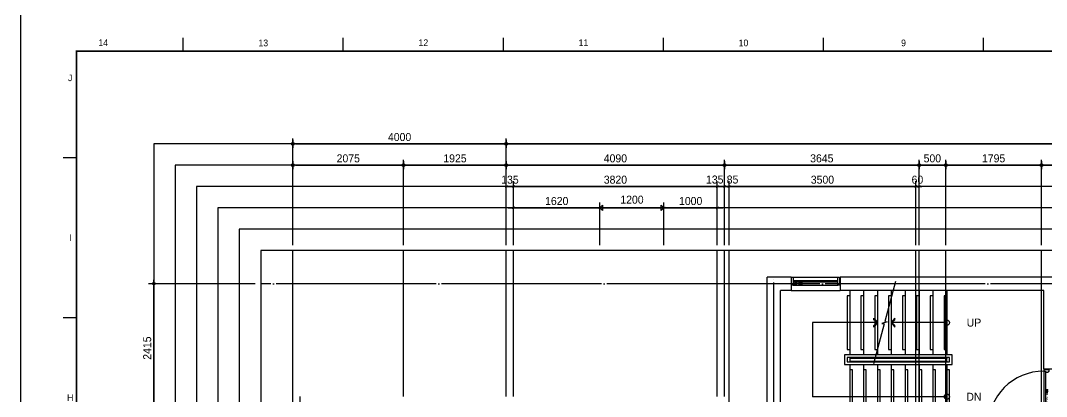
# Model space of a CAD drawing. Header units: millimetres. Extents: x -24416 to 92204, y -190080 to 23760.
# Drawn here: x 0 to 19229, y -108306 to -101255 of the extents above; entities that cross this region are included whole.
import ezdxf
from ezdxf.enums import TextEntityAlignment as Align
from ezdxf.xclip import XClip

# ---------------------------------------------------------------- set-up
doc = ezdxf.new("R2010")
doc.units = ezdxf.units.MM
doc.header["$LTSCALE"] = 50
doc.header["$XCLIPFRAME"] = 0
doc.linetypes.add('AUDIT_D_220706163347-0', pattern=[0])
doc.linetypes.add('CEN', pattern=[62, 60, -1, 0, -1])
doc.layers.get('defpoints').update_dxf_attribs({"color": 139})
for name, color, linetype in [('AA-BORD-FORM', 7, 'Continuous'), ('AA-BORD-TEXT', 3, 'Continuous'), ('AA-XXXX-DIMS', 7, 'Continuous'), ('ARDM', 7, 'Continuous'), ('CEN_CON', 1, 'CEN'), ('CONC', 2, 'Continuous'), ('DIM', 7, 'AUDIT_D_220706163347-0'), ('DOOR', 4, 'Continuous'), ('ELE3_CON', 7, 'Continuous'), ('ROM', 7, 'AUDIT_D_220706163347-0'), ('STAIR', 4, 'Continuous'), ('WIN', 4, 'Continuous'), ('논슬립', 251, 'Continuous'), ('실명박스', 7, 'AUDIT_D_220706163347-0')]:
    doc.layers.add(name, color=color, linetype=linetype)
for name, color, linetype, plot in [('AA-XXXX-MC', 153, 'AUDIT_D_220706163347-0', False), ('Def-PrintX', 147, 'Continuous', False), ('MC', 135, 'Continuous', False)]:
    doc.layers.add(name, color=color, linetype=linetype, plot=plot)
doc.styles.add('HAUD01', font='Dotum.ttf')
doc.styles.get("Standard").update_dxf_attribs({"font": 'txt', "bigfont": 'whgtxt.shx'})
doc.styles.add('맑은고딕', font='malgun.ttf', dxfattribs={"width": 0.9})
doc.dimstyles.new('DIM-50', dxfattribs={"dimscale": 50, "dimtxt": 3, "dimasz": 1, "dimexe": 2, "dimexo": 2, "dimgap": 1, "dimtad": 1, "dimdec": 0, "dimzin": 0, "dimdsep": 46, "dimtxsty": '맑은고딕', "dimblk1": 'DIMDOT', "dimblk2": 'DIMDOT', "dimsah": 1, "dimcen": 0.09, "dimdle": 2, "dimclrd": 7, "dimclre": 7, "dimclrt": 3, "dimadec": 0, "dimazin": 0, "dimtfac": 1, "dimtdec": 0, "dimtix": 1, "dimtmove": 2, "dimatfit": 3, "dimldrblk": 'DIMDOT', "dimfxl": 1, "dimtolj": 1, "dimtzin": 0, "dimarcsym": 0})
doc.dimstyles.new('MCDIM-50', dxfattribs={"dimscale": 50, "dimtxt": 3, "dimasz": 1, "dimexe": 2, "dimexo": 2, "dimgap": 1, "dimtad": 1, "dimdec": 0, "dimzin": 0, "dimdsep": 46, "dimtxsty": '맑은고딕', "dimblk1": 'ARCHTICK', "dimblk2": 'ARCHTICK', "dimsah": 1, "dimcen": 0.09, "dimdle": 2, "dimclrd": 7, "dimclre": 7, "dimclrt": 3, "dimadec": 0, "dimazin": 0, "dimtfac": 1, "dimtdec": 0, "dimtix": 1, "dimtmove": 2, "dimatfit": 3, "dimldrblk": 'ARCHTICK', "dimfxl": 1, "dimtolj": 1, "dimtzin": 0, "dimarcsym": 0})
doc.dimstyles.new('외부100-win', dxfattribs={"dimscale": 50, "dimtxt": 3, "dimasz": 1, "dimexe": 2, "dimexo": 2.5, "dimgap": 1.5, "dimtad": 1, "dimdec": 0, "dimzin": 0, "dimdsep": 46, "dimtxsty": '맑은고딕', "dimblk": 'DO2-2', "dimblk1": 'DO2-2', "dimblk2": 'DIMDOT', "dimcen": 0.09, "dimdle": 2, "dimclrd": 7, "dimclre": 7, "dimclrt": 3, "dimadec": 0, "dimazin": 0, "dimtfac": 1, "dimtdec": 0, "dimtix": 1, "dimtmove": 2, "dimatfit": 3, "dimldrblk": 'DO2-2', "dimfxl": 1, "dimtolj": 1, "dimtzin": 0, "dimarcsym": 0})

# ---------------------------------------------------------------- blocks, each defined once
blk = doc.blocks.new('XR-FORM 청주월명')
at = {"layer": 'AA-BORD-FORM', "color": 2}
for p, q in [((61, 577), (61, 582)), ((121, 577), (121, 582)), ((181, 577), (181, 582)), ((241, 577), (241, 582)), ((301, 577), (301, 582)), ((361, 577), (361, 582)), ((21, 537), (16, 537)), ((21, 477), (16, 477))]:
    blk.add_line(p, q, dxfattribs=at)
at = {"layer": 'AA-BORD-FORM', "color": 1}
blk.add_lwpolyline([(0, 0), (841, 0), (841, 594), (0, 594)], close=True, dxfattribs=at)
at = {"layer": 'AA-BORD-FORM', "color": 2, "const_width": 0.682}
blk.add_lwpolyline([(21, 17), (21, 577), (821, 577), (821, 17)], close=True, dxfattribs=at)
at = {"layer": 'AA-BORD-TEXT', "color": 7, "style": 'HAUD01'}
for s, p in [('14', (31, 580.17)), ('13', (91, 580.1)), ('12', (151, 580.17)), ('11', (211, 580.17)), ('10', (271, 580.1)), ('9', (331, 580.1)), ('J', (18.63, 567)), ('I', (18.67, 507)), ('H', (18.63, 447))]:
    blk.add_text(s, height=2.5, dxfattribs=at).set_placement(p, align=Align.MIDDLE_CENTER)
blk = doc.blocks.new('FSD 계단문 1100')
at = {"layer": 'DOOR'}
for p, q in [((25, 100), (25, 1150)), ((0, 100), (0, 0)), ((25, 100), (0, 100)), ((0, 0), (0, 100)), ((0, 0), (25, 0)), ((55, 100), (25, 100)), ((25, 70), (25, 100)), ((45, 70), (25, 70)), ((45, 30), (25, 0)), ((45, 30), (45, 70)), ((1075, 70), (1055, 70)), ((1055, 70), (1055, 30)), ((1055, 30), (1075, 0)), ((1100, 100), (1075, 100)), ((1075, 100), (1075, 70)), ((1075, 0), (1100, 0)), ((1100, 0), (1100, 100))]:
    blk.add_line(p, q, dxfattribs=at)
at = {"layer": 'DOOR', "color": 8}
for p, q in [((1055, 70), (45, 70)), ((1075, 100), (55, 100))]:
    blk.add_line(p, q, dxfattribs=at)
at = {"layer": 'DOOR'}
blk.add_lwpolyline([(55, 100), (55, 1150), (25, 1150)], dxfattribs=at)
at = {"layer": 'DOOR', "color": 8}
blk.add_arc((23, 98), 1052, 0.0932, 89.9068, dxfattribs=at)
at = {"layer": 'Def-PrintX'}
blk.add_text('FSD 계단문 1100', height=30, dxfattribs=at).set_placement((560, 44), align=Align.MIDDLE)
blk = doc.blocks.new('STA-1')
at = {"layer": 'STAIR'}
for p, q in [((-3120, -1210), (-3120, 0)), ((-2860, -1210), (-2860, 0)), ((-2600, -1210), (-2600, 0)), ((-2340, -1210), (-2340, 0)), ((-2080, -1210), (-2080, 0)), ((-1820, -1210), (-1820, 0)), ((-1560, -1210), (-1560, 0)), ((-1300, -1210), (-1300, 0)), ((-3120, -605), (-600, -605)), ((-600, -1995), (-600, -605)), ((-3120, -1275), (-3120, -1260)), ((-3120, -1275), (-3120, -1260)), ((-3120, -1340), (-3120, -1325)), ((-3120, -1340), (-3120, -1325)), ((-2860, -1275), (-2860, -1260)), ((-2860, -1340), (-2860, -1325)), ((-2600, -1275), (-2600, -1260)), ((-2600, -1340), (-2600, -1325)), ((-2340, -1275), (-2340, -1260)), ((-2340, -1340), (-2340, -1325)), ((-2080, -1275), (-2080, -1260)), ((-2080, -1340), (-2080, -1325)), ((-1820, -1275), (-1820, -1260)), ((-1820, -1340), (-1820, -1325)), ((-1560, -1275), (-1560, -1260)), ((-1560, -1340), (-1560, -1325)), ((-1300, -1275), (-1300, -1260)), ((-1300, -1340), (-1300, -1325)), ((-3120, -2600), (-3120, -1390)), ((-2860, -2600), (-2860, -1390)), ((-2600, -2600), (-2600, -1390)), ((-2340, -2600), (-2340, -1390)), ((-2080, -2600), (-2080, -1390)), ((-1820, -2600), (-1820, -1390)), ((-1560, -2600), (-1560, -1390)), ((-1300, -2600), (-1300, -1390)), ((-3120, -1995), (-2080, -1995)), ((-1820, -1995), (-600, -1995))]:
    blk.add_line(p, q, dxfattribs=at)
for points in [[(-1200, -1390), (-1200, -1210), (-3220, -1210), (-3220, -1390)], [(-1250, -1340), (-1250, -1260), (-3170, -1260), (-3170, -1340)], [(-1300, -1325), (-1300, -1275), (-3120, -1275), (-3120, -1325)], [(-2080, -1995), (-2148, -1910), (-2148, -1942), (-2087, -1995), (-2148, -2048), (-2148, -2080)], [(-1820, -1995), (-1752, -1910), (-1752, -1942), (-1813, -1995), (-1752, -2048), (-1752, -2080)]]:
    blk.add_lwpolyline(points, close=True, dxfattribs=at)
blk.add_lwpolyline([(-2157, -2768), (-1956, -2019), (-2000, -2008), (-1900, -1982), (-1944, -1971), (-1743, -1222)], dxfattribs=at)
for centre in [(-3120, -605), (-3120, -1995)]:
    blk.add_circle(centre, 50, dxfattribs=at)
at = {"layer": '논슬립'}
for points in [[(-3120, -100), (-3170, -100), (-3170, -1110), (-3120, -1110)], [(-2860, -100), (-2910, -100), (-2910, -1110), (-2860, -1110)], [(-2600, -100), (-2650, -100), (-2650, -1110), (-2600, -1110)], [(-2340, -100), (-2390, -100), (-2390, -1110), (-2340, -1110)], [(-2080, -100), (-2130, -100), (-2130, -1110), (-2080, -1110)], [(-1820, -100), (-1870, -100), (-1870, -1110), (-1820, -1110)], [(-1560, -100), (-1610, -100), (-1610, -1110), (-1560, -1110)], [(-1300, -100), (-1350, -100), (-1350, -1110), (-1300, -1110)], [(-3120, -2500), (-3070, -2500), (-3070, -1490), (-3120, -1490)], [(-2860, -2500), (-2810, -2500), (-2810, -1490), (-2860, -1490)], [(-2600, -2500), (-2550, -2500), (-2550, -1490), (-2600, -1490)], [(-2340, -2500), (-2290, -2500), (-2290, -1490), (-2340, -1490)], [(-2080, -2500), (-2030, -2500), (-2030, -1490), (-2080, -1490)], [(-1820, -2500), (-1770, -2500), (-1770, -1490), (-1820, -1490)], [(-1560, -2500), (-1510, -2500), (-1510, -1490), (-1560, -1490)], [(-1300, -2500), (-1250, -2500), (-1250, -1490), (-1300, -1490)]]:
    blk.add_lwpolyline(points, dxfattribs=at)
blk = doc.blocks.new('AW 900')
at = {"layer": 'defpoints'}
for p, q in [((-150, 920), (0, 920)), ((-150, 0), (0, 0))]:
    blk.add_line(p, q, dxfattribs=at)
at = {"layer": 'WIN', "color": 8}
for p, q in [((-150, 40), (-150, 880)), ((0, 40), (0, 880))]:
    blk.add_line(p, q, dxfattribs=at)
at = {"layer": 'WIN'}
for p, q in [((-87, 40), (-87, 880)), ((-63, 40), (-63, 880))]:
    blk.add_line(p, q, dxfattribs=at)
for points in [[(0, 910), (0, 880), (-150, 880), (-150, 910)], [(0, 40), (0, 10), (-150, 10), (-150, 40)]]:
    blk.add_lwpolyline(points, close=True, dxfattribs=at)
at = {"layer": 'Def-PrintX'}
blk.add_text('AW 900', height=30, rotation=90, dxfattribs=at).set_placement((-28, 138), align=Align.MIDDLE)
blk = doc.blocks.new('CO-102-28F', base_point=(243441, -43595))
at = {"layer": 'CEN_CON'}
for p, q in [((254261, -38070), (243971, -38070)), ((244096, -41045), (244096, -37945))]:
    blk.add_line(p, q, dxfattribs=at)
at = {"layer": 'CONC', "color": 2}
for p, q in [((243971, -40485), (243971, -37945)), ((244421, -37945), (243971, -37945)), ((244421, -37945), (244421, -38195)), ((245341, -37945), (245341, -38195)), ((249801, -37945), (245341, -37945)), ((244221, -40795), (244221, -38195)), ((244421, -38195), (244221, -38195)), ((249161, -38195), (245341, -38195)), ((249161, -39675), (249161, -38195)), ((249411, -39675), (249161, -39675))]:
    blk.add_line(p, q, dxfattribs=at)
at = {"layer": 'ELE3_CON'}
blk.add_line((244421, -38195), (245341, -38195), dxfattribs=at)
at = {"rotation": 180}
blk.add_blockref('STA-1', (244221, -40795), dxfattribs=at)
at = {"layer": 'DOOR', "rotation": 90}
blk.add_blockref('FSD 계단문 1100', (249261, -40785), dxfattribs=at)
at = {"layer": 'WIN', "rotation": 270}
blk.add_blockref('AW 900', (244421, -38095), dxfattribs=at)
blk = doc.blocks.new('U-121A(기본)', base_point=(-97043, -98978))
at = {"layer": 'CEN_CON'}
blk.add_line((-125103, -99278), (-125103, -88643), dxfattribs=at)
at = {"layer": 'MC'}
blk.add_line((-124968, -99278), (-124968, -88643), dxfattribs=at)
blk = doc.blocks.new('A$C415C5DAF')
at = {"layer": 'AA-XXXX-MC'}
for p, q in [((-3245, -126683), (-3245, -123943)), ((575, -126683), (575, -123943)), ((795, -129993), (795, -123943)), ((4295, -129993), (4295, -123943))]:
    blk.add_line(p, q, dxfattribs=at)
at = {"layer": 'CEN_CON'}
for p, q in [((-7380, -126683), (-7380, -123943)), ((-5305, -126683), (-5305, -123943)), ((-3380, -126683), (-3380, -123943)), ((710, -126683), (710, -123943)), ((4355, -129993), (4355, -123943)), ((4855, -129993), (4855, -123943)), ((6650, -129993), (6650, -123943)), ((1505, -124568), (-7985, -124568))]:
    blk.add_line(p, q, dxfattribs=at)
at = {"layer": 'ROM', "color": 3, "style": 'HAUD01'}
for s, p in [('UP', (5385, -125298)), ('DN', (5385, -126688))]:
    blk.add_text(s, height=150, dxfattribs=at).set_placement(p, align=Align.MIDDLE)
blk = doc.blocks.new('DIMDOT')
at = {"layer": 'AA-XXXX-DIMS'}
for p, q in [((-1.5, 0), (1.5, 0)), ((0, -1.5), (0, 1.5))]:
    blk.add_line(p, q, dxfattribs=at)
for radius in [0.5, 0.25]:
    blk.add_circle((0, 0), radius, dxfattribs=at)
blk = doc.blocks.new('*D690')
at = {"layer": 'defpoints', "color": 0, "transparency": 16777216}
for p in [(12192, -127326), (8192, -129326), (12192, -129326)]:
    blk.add_point(p, dxfattribs=at)
at = {"layer": 'DIM', "color": 7, "lineweight": -2, "transparency": 16777216}
for p, q in [((8192, -129226), (8192, -127226)), ((12192, -129226), (12192, -127226)), ((8242, -127326), (12142, -127326))]:
    blk.add_line(p, q, dxfattribs=at)
at = {"layer": 'DIM', "color": 7, "lineweight": -2, "transparency": 16777216, "xscale": 50, "yscale": 50, "zscale": 50, "rotation": 180}
blk.add_blockref('DIMDOT', (8192, -127326), dxfattribs=at)
at = {"layer": 'DIM', "color": 7, "lineweight": -2, "transparency": 16777216, "xscale": 50, "yscale": 50, "zscale": 50}
blk.add_blockref('DIMDOT', (12192, -127326), dxfattribs=at)
at = {"layer": 'DIM', "color": 3, "transparency": 16777216, "insert": (10192, -127201), "char_height": 150, "attachment_point": 5, "style": 'HAUD01'}
blk.add_mtext('\\A1;4000', dxfattribs=at)
blk = doc.blocks.new('*D691')
at = {"layer": 'defpoints', "color": 0, "transparency": 16777216}
for p in [(16282, -127726), (12192, -129326), (16282, -129326)]:
    blk.add_point(p, dxfattribs=at)
at = {"layer": 'DIM', "color": 7, "lineweight": -2, "transparency": 16777216}
for p, q in [((12192, -129226), (12192, -127626)), ((16282, -129226), (16282, -127626)), ((12242, -127726), (16232, -127726))]:
    blk.add_line(p, q, dxfattribs=at)
at = {"layer": 'DIM', "color": 7, "lineweight": -2, "transparency": 16777216, "xscale": 50, "yscale": 50, "zscale": 50, "rotation": 180}
blk.add_blockref('DIMDOT', (12192, -127726), dxfattribs=at)
at = {"layer": 'DIM', "color": 7, "lineweight": -2, "transparency": 16777216, "xscale": 50, "yscale": 50, "zscale": 50}
blk.add_blockref('DIMDOT', (16282, -127726), dxfattribs=at)
at = {"layer": 'DIM', "color": 3, "transparency": 16777216, "insert": (14237, -127601), "char_height": 150, "attachment_point": 5, "style": 'HAUD01'}
blk.add_mtext('\\A1;4090', dxfattribs=at)
blk = doc.blocks.new('*D692')
at = {"layer": 'defpoints', "color": 0, "transparency": 16777216}
for p in [(19927, -127726), (16282, -129326), (19927, -129326)]:
    blk.add_point(p, dxfattribs=at)
at = {"layer": 'DIM', "color": 7, "lineweight": -2, "transparency": 16777216}
for p, q in [((16282, -129226), (16282, -127626)), ((19927, -129226), (19927, -127626)), ((16332, -127726), (19877, -127726))]:
    blk.add_line(p, q, dxfattribs=at)
at = {"layer": 'DIM', "color": 7, "lineweight": -2, "transparency": 16777216, "xscale": 50, "yscale": 50, "zscale": 50, "rotation": 180}
blk.add_blockref('DIMDOT', (16282, -127726), dxfattribs=at)
at = {"layer": 'DIM', "color": 7, "lineweight": -2, "transparency": 16777216, "xscale": 50, "yscale": 50, "zscale": 50}
blk.add_blockref('DIMDOT', (19927, -127726), dxfattribs=at)
at = {"layer": 'DIM', "color": 3, "transparency": 16777216, "insert": (18105, -127601), "char_height": 150, "attachment_point": 5, "style": 'HAUD01'}
blk.add_mtext('\\A1;3645', dxfattribs=at)
blk = doc.blocks.new('*D693')
at = {"layer": 'defpoints', "color": 0, "transparency": 16777216}
for p in [(20427, -127726), (19927, -129326), (20427, -129326)]:
    blk.add_point(p, dxfattribs=at)
at = {"layer": 'DIM', "color": 7, "lineweight": -2, "transparency": 16777216}
for p, q in [((19927, -129226), (19927, -127626)), ((20427, -129226), (20427, -127626)), ((19977, -127726), (20377, -127726))]:
    blk.add_line(p, q, dxfattribs=at)
at = {"layer": 'DIM', "color": 7, "lineweight": -2, "transparency": 16777216, "xscale": 50, "yscale": 50, "zscale": 50, "rotation": 180}
blk.add_blockref('DIMDOT', (19927, -127726), dxfattribs=at)
at = {"layer": 'DIM', "color": 7, "lineweight": -2, "transparency": 16777216, "xscale": 50, "yscale": 50, "zscale": 50}
blk.add_blockref('DIMDOT', (20427, -127726), dxfattribs=at)
at = {"layer": 'DIM', "color": 3, "transparency": 16777216, "insert": (20177, -127601), "char_height": 150, "attachment_point": 5, "style": 'HAUD01'}
blk.add_mtext('\\A1;500', dxfattribs=at)
blk = doc.blocks.new('*D694')
at = {"layer": 'defpoints', "color": 0, "transparency": 16777216}
for p in [(22222, -127726), (20427, -129326), (22222, -129326)]:
    blk.add_point(p, dxfattribs=at)
at = {"layer": 'DIM', "color": 7, "lineweight": -2, "transparency": 16777216}
for p, q in [((20427, -129226), (20427, -127626)), ((22222, -129226), (22222, -127626)), ((20477, -127726), (22172, -127726))]:
    blk.add_line(p, q, dxfattribs=at)
at = {"layer": 'DIM', "color": 7, "lineweight": -2, "transparency": 16777216, "xscale": 50, "yscale": 50, "zscale": 50, "rotation": 180}
blk.add_blockref('DIMDOT', (20427, -127726), dxfattribs=at)
at = {"layer": 'DIM', "color": 7, "lineweight": -2, "transparency": 16777216, "xscale": 50, "yscale": 50, "zscale": 50}
blk.add_blockref('DIMDOT', (22222, -127726), dxfattribs=at)
at = {"layer": 'DIM', "color": 3, "transparency": 16777216, "insert": (21325, -127601), "char_height": 150, "attachment_point": 5, "style": 'HAUD01'}
blk.add_mtext('\\A1;1795', dxfattribs=at)
blk = doc.blocks.new('*D695')
at = {"layer": 'defpoints', "color": 0, "transparency": 16777216}
for p in [(24017, -127726), (22222, -129326), (24017, -129326)]:
    blk.add_point(p, dxfattribs=at)
at = {"layer": 'DIM', "color": 7, "lineweight": -2, "transparency": 16777216}
for p, q in [((22222, -129226), (22222, -127626)), ((24017, -129226), (24017, -127626)), ((22272, -127726), (23967, -127726))]:
    blk.add_line(p, q, dxfattribs=at)
at = {"layer": 'DIM', "color": 7, "lineweight": -2, "transparency": 16777216, "xscale": 50, "yscale": 50, "zscale": 50, "rotation": 180}
blk.add_blockref('DIMDOT', (22222, -127726), dxfattribs=at)
at = {"layer": 'DIM', "color": 7, "lineweight": -2, "transparency": 16777216, "xscale": 50, "yscale": 50, "zscale": 50}
blk.add_blockref('DIMDOT', (24017, -127726), dxfattribs=at)
at = {"layer": 'DIM', "color": 3, "transparency": 16777216, "insert": (23120, -127601), "char_height": 150, "attachment_point": 5, "style": 'HAUD01'}
blk.add_mtext('\\A1;1795', dxfattribs=at)
blk = doc.blocks.new('*D702')
at = {"layer": 'defpoints', "color": 0, "transparency": 16777216}
for p in [(36252, -127326), (12192, -129326), (36252, -129326)]:
    blk.add_point(p, dxfattribs=at)
at = {"layer": 'DIM', "color": 7, "lineweight": -2, "transparency": 16777216}
for p, q in [((12192, -129226), (12192, -127226)), ((36252, -129226), (36252, -127226)), ((12242, -127326), (36202, -127326))]:
    blk.add_line(p, q, dxfattribs=at)
at = {"layer": 'DIM', "color": 7, "lineweight": -2, "transparency": 16777216, "xscale": 50, "yscale": 50, "zscale": 50, "rotation": 180}
blk.add_blockref('DIMDOT', (12192, -127326), dxfattribs=at)
at = {"layer": 'DIM', "color": 7, "lineweight": -2, "transparency": 16777216, "xscale": 50, "yscale": 50, "zscale": 50}
blk.add_blockref('DIMDOT', (36252, -127326), dxfattribs=at)
at = {"layer": 'DIM', "color": 3, "transparency": 16777216, "insert": (24222, -127201), "char_height": 150, "attachment_point": 5, "style": 'HAUD01'}
blk.add_mtext('\\A1;24060', dxfattribs=at)
blk = doc.blocks.new('*D703')
at = {"layer": 'defpoints', "color": 0, "transparency": 16777216}
for p in [(10267, -127726), (8192, -129326), (10267, -129326)]:
    blk.add_point(p, dxfattribs=at)
at = {"layer": 'DIM', "color": 7, "lineweight": -2, "transparency": 16777216}
for p, q in [((8192, -129226), (8192, -127626)), ((10267, -129226), (10267, -127626)), ((8242, -127726), (10217, -127726))]:
    blk.add_line(p, q, dxfattribs=at)
at = {"layer": 'DIM', "color": 7, "lineweight": -2, "transparency": 16777216, "xscale": 50, "yscale": 50, "zscale": 50, "rotation": 180}
blk.add_blockref('DIMDOT', (8192, -127726), dxfattribs=at)
at = {"layer": 'DIM', "color": 7, "lineweight": -2, "transparency": 16777216, "xscale": 50, "yscale": 50, "zscale": 50}
blk.add_blockref('DIMDOT', (10267, -127726), dxfattribs=at)
at = {"layer": 'DIM', "color": 3, "transparency": 16777216, "insert": (9230, -127601), "char_height": 150, "attachment_point": 5, "style": 'HAUD01'}
blk.add_mtext('\\A1;2075', dxfattribs=at)
blk = doc.blocks.new('*D704')
at = {"layer": 'defpoints', "color": 0, "transparency": 16777216}
for p in [(12192, -127726), (10267, -129326), (12192, -129326)]:
    blk.add_point(p, dxfattribs=at)
at = {"layer": 'DIM', "color": 7, "lineweight": -2, "transparency": 16777216}
for p, q in [((10267, -129226), (10267, -127626)), ((12192, -129226), (12192, -127626)), ((10317, -127726), (12142, -127726))]:
    blk.add_line(p, q, dxfattribs=at)
at = {"layer": 'DIM', "color": 7, "lineweight": -2, "transparency": 16777216, "xscale": 50, "yscale": 50, "zscale": 50, "rotation": 180}
blk.add_blockref('DIMDOT', (10267, -127726), dxfattribs=at)
at = {"layer": 'DIM', "color": 7, "lineweight": -2, "transparency": 16777216, "xscale": 50, "yscale": 50, "zscale": 50}
blk.add_blockref('DIMDOT', (12192, -127726), dxfattribs=at)
at = {"layer": 'DIM', "color": 3, "transparency": 16777216, "insert": (11230, -127601), "char_height": 150, "attachment_point": 5, "style": 'HAUD01'}
blk.add_mtext('\\A1;1925', dxfattribs=at)
blk = doc.blocks.new('_ArchTick')
at = {"color": 0, "linetype": 'ByBlock', "const_width": 0.15}
blk.add_lwpolyline([(-0.5, -0.5), (0.5, 0.5)], dxfattribs=at)
blk = doc.blocks.new('*D705')
at = {"layer": 'defpoints', "color": 0, "linetype": 'ByBlock', "transparency": 16777216}
for p in [(12327, -128126), (12192, -129326), (12327, -129326)]:
    blk.add_point(p, dxfattribs=at)
at = {"layer": 'DIM', "color": 7, "linetype": 'ByBlock', "lineweight": -2, "transparency": 16777216}
for p, q in [((12192, -129226), (12192, -128026)), ((12327, -129226), (12327, -128026)), ((12192, -128126), (12142, -128126)), ((12192, -128126), (12327, -128126)), ((12327, -128126), (12377, -128126))]:
    blk.add_line(p, q, dxfattribs=at)
at = {"layer": 'DIM', "color": 7, "linetype": 'ByBlock', "lineweight": -2, "transparency": 16777216, "xscale": 50, "yscale": 50, "zscale": 50}
blk.add_blockref('_ArchTick', (12192, -128126), dxfattribs=at)
at = {"layer": 'DIM', "color": 7, "linetype": 'ByBlock', "lineweight": -2, "transparency": 16777216, "xscale": 50, "yscale": 50, "zscale": 50, "rotation": 180}
blk.add_blockref('_ArchTick', (12327, -128126), dxfattribs=at)
at = {"layer": 'DIM', "color": 3, "linetype": 'ByBlock', "transparency": 16777216, "insert": (12260, -128001), "char_height": 150, "attachment_point": 5, "style": 'HAUD01'}
blk.add_mtext('\\A1;135', dxfattribs=at)
blk = doc.blocks.new('*D706')
at = {"layer": 'defpoints', "color": 0, "linetype": 'ByBlock', "transparency": 16777216}
for p in [(16147, -128126), (12327, -129326), (16147, -129326)]:
    blk.add_point(p, dxfattribs=at)
at = {"layer": 'DIM', "color": 7, "linetype": 'ByBlock', "lineweight": -2, "transparency": 16777216}
for p, q in [((12327, -129226), (12327, -128026)), ((16147, -129226), (16147, -128026)), ((12227, -128126), (16247, -128126))]:
    blk.add_line(p, q, dxfattribs=at)
at = {"layer": 'DIM', "color": 7, "linetype": 'ByBlock', "lineweight": -2, "transparency": 16777216, "xscale": 50, "yscale": 50, "zscale": 50, "rotation": 180}
blk.add_blockref('_ArchTick', (12327, -128126), dxfattribs=at)
at = {"layer": 'DIM', "color": 7, "linetype": 'ByBlock', "lineweight": -2, "transparency": 16777216, "xscale": 50, "yscale": 50, "zscale": 50}
blk.add_blockref('_ArchTick', (16147, -128126), dxfattribs=at)
at = {"layer": 'DIM', "color": 3, "linetype": 'ByBlock', "transparency": 16777216, "insert": (14237, -128001), "char_height": 150, "attachment_point": 5, "style": 'HAUD01'}
blk.add_mtext('\\A1;3820', dxfattribs=at)
blk = doc.blocks.new('*D707')
at = {"layer": 'defpoints', "color": 0, "linetype": 'ByBlock', "transparency": 16777216}
for p in [(16282, -128126), (16147, -129326), (16282, -129326)]:
    blk.add_point(p, dxfattribs=at)
at = {"layer": 'DIM', "color": 7, "linetype": 'ByBlock', "lineweight": -2, "transparency": 16777216}
for p, q in [((16147, -129226), (16147, -128026)), ((16282, -129226), (16282, -128026)), ((16047, -128126), (16382, -128126))]:
    blk.add_line(p, q, dxfattribs=at)
at = {"layer": 'DIM', "color": 7, "linetype": 'ByBlock', "lineweight": -2, "transparency": 16777216, "xscale": 50, "yscale": 50, "zscale": 50, "rotation": 180}
blk.add_blockref('_ArchTick', (16147, -128126), dxfattribs=at)
at = {"layer": 'DIM', "color": 7, "linetype": 'ByBlock', "lineweight": -2, "transparency": 16777216, "xscale": 50, "yscale": 50, "zscale": 50}
blk.add_blockref('_ArchTick', (16282, -128126), dxfattribs=at)
at = {"layer": 'DIM', "color": 3, "linetype": 'ByBlock', "transparency": 16777216, "insert": (16098, -127998), "char_height": 150, "attachment_point": 5, "style": 'HAUD01'}
blk.add_mtext('\\A1;135', dxfattribs=at)
blk = doc.blocks.new('*D708')
at = {"layer": 'defpoints', "color": 0, "linetype": 'ByBlock', "transparency": 16777216}
for p in [(16367, -128126), (16282, -129326), (16367, -129326)]:
    blk.add_point(p, dxfattribs=at)
at = {"layer": 'DIM', "color": 7, "linetype": 'ByBlock', "lineweight": -2, "transparency": 16777216}
for p, q in [((16282, -129226), (16282, -128026)), ((16367, -129226), (16367, -128026)), ((16282, -128126), (16232, -128126)), ((16282, -128126), (16367, -128126)), ((16367, -128126), (16417, -128126))]:
    blk.add_line(p, q, dxfattribs=at)
at = {"layer": 'DIM', "color": 7, "linetype": 'ByBlock', "lineweight": -2, "transparency": 16777216, "xscale": 50, "yscale": 50, "zscale": 50}
blk.add_blockref('_ArchTick', (16282, -128126), dxfattribs=at)
at = {"layer": 'DIM', "color": 7, "linetype": 'ByBlock', "lineweight": -2, "transparency": 16777216, "xscale": 50, "yscale": 50, "zscale": 50, "rotation": 180}
blk.add_blockref('_ArchTick', (16367, -128126), dxfattribs=at)
at = {"layer": 'DIM', "color": 3, "linetype": 'ByBlock', "transparency": 16777216, "insert": (16432, -127998), "char_height": 150, "attachment_point": 5, "style": 'HAUD01'}
blk.add_mtext('\\A1;85', dxfattribs=at)
blk = doc.blocks.new('*D709')
at = {"layer": 'defpoints', "color": 0, "linetype": 'ByBlock', "transparency": 16777216}
for p in [(19867, -128126), (16367, -129326), (19867, -129326)]:
    blk.add_point(p, dxfattribs=at)
at = {"layer": 'DIM', "color": 7, "linetype": 'ByBlock', "lineweight": -2, "transparency": 16777216}
for p, q in [((16367, -129226), (16367, -128026)), ((19867, -129226), (19867, -128026)), ((16267, -128126), (19967, -128126))]:
    blk.add_line(p, q, dxfattribs=at)
at = {"layer": 'DIM', "color": 7, "linetype": 'ByBlock', "lineweight": -2, "transparency": 16777216, "xscale": 50, "yscale": 50, "zscale": 50, "rotation": 180}
blk.add_blockref('_ArchTick', (16367, -128126), dxfattribs=at)
at = {"layer": 'DIM', "color": 7, "linetype": 'ByBlock', "lineweight": -2, "transparency": 16777216, "xscale": 50, "yscale": 50, "zscale": 50}
blk.add_blockref('_ArchTick', (19867, -128126), dxfattribs=at)
at = {"layer": 'DIM', "color": 3, "linetype": 'ByBlock', "transparency": 16777216, "insert": (18117, -128001), "char_height": 150, "attachment_point": 5, "style": 'HAUD01'}
blk.add_mtext('\\A1;3500', dxfattribs=at)
blk = doc.blocks.new('*D710')
at = {"layer": 'defpoints', "color": 0, "linetype": 'ByBlock', "transparency": 16777216}
for p in [(19927, -128126), (19867, -129326), (19927, -129326)]:
    blk.add_point(p, dxfattribs=at)
at = {"layer": 'DIM', "color": 7, "linetype": 'ByBlock', "lineweight": -2, "transparency": 16777216}
for p, q in [((19867, -129226), (19867, -128026)), ((19927, -129226), (19927, -128026)), ((19867, -128126), (19817, -128126)), ((19867, -128126), (19927, -128126)), ((19927, -128126), (19977, -128126))]:
    blk.add_line(p, q, dxfattribs=at)
at = {"layer": 'DIM', "color": 7, "linetype": 'ByBlock', "lineweight": -2, "transparency": 16777216, "xscale": 50, "yscale": 50, "zscale": 50}
blk.add_blockref('_ArchTick', (19867, -128126), dxfattribs=at)
at = {"layer": 'DIM', "color": 7, "linetype": 'ByBlock', "lineweight": -2, "transparency": 16777216, "xscale": 50, "yscale": 50, "zscale": 50, "rotation": 180}
blk.add_blockref('_ArchTick', (19927, -128126), dxfattribs=at)
at = {"layer": 'DIM', "color": 3, "linetype": 'ByBlock', "transparency": 16777216, "insert": (19897, -128001), "char_height": 150, "attachment_point": 5, "style": 'HAUD01'}
blk.add_mtext('\\A1;60', dxfattribs=at)
blk = doc.blocks.new('*D722')
at = {"layer": 'defpoints', "color": 0, "linetype": 'ByBlock', "transparency": 16777216}
for p in [(13947, -128526), (12327, -129326), (13947, -129326)]:
    blk.add_point(p, dxfattribs=at)
at = {"layer": 'DIM', "color": 7, "linetype": 'ByBlock', "lineweight": -2, "transparency": 16777216}
for p, q in [((12327, -129226), (12327, -128426)), ((13947, -129226), (13947, -128426)), ((12227, -128526), (14047, -128526))]:
    blk.add_line(p, q, dxfattribs=at)
at = {"layer": 'DIM', "color": 7, "linetype": 'ByBlock', "lineweight": -2, "transparency": 16777216, "xscale": 50, "yscale": 50, "zscale": 50, "rotation": 180}
blk.add_blockref('_ArchTick', (12327, -128526), dxfattribs=at)
at = {"layer": 'DIM', "color": 7, "linetype": 'ByBlock', "lineweight": -2, "transparency": 16777216, "xscale": 50, "yscale": 50, "zscale": 50}
blk.add_blockref('_ArchTick', (13947, -128526), dxfattribs=at)
at = {"layer": 'DIM', "color": 3, "linetype": 'ByBlock', "transparency": 16777216, "insert": (13137, -128401), "char_height": 150, "attachment_point": 5, "style": 'HAUD01'}
blk.add_mtext('\\A1;1620', dxfattribs=at)
blk = doc.blocks.new('DO2-2')
at = {"layer": 'ARDM'}
blk.add_line((0, 0), (-2, 0), dxfattribs=at)
blk.add_lwpolyline([(-1, -1), (-1, 1), (0, 0)], close=True, dxfattribs=at)
blk = doc.blocks.new('*D723')
at = {"layer": 'defpoints', "color": 0, "linetype": 'ByBlock', "transparency": 16777216}
for p in [(15147, -128526), (13947, -129326), (15147, -129326)]:
    blk.add_point(p, dxfattribs=at)
at = {"layer": 'DIM', "color": 7, "linetype": 'ByBlock', "lineweight": -2, "transparency": 16777216}
for p, q in [((13947, -129201), (13947, -128426)), ((15147, -129201), (15147, -128426)), ((13997, -128526), (15097, -128526))]:
    blk.add_line(p, q, dxfattribs=at)
at = {"layer": 'DIM', "color": 7, "linetype": 'ByBlock', "lineweight": -2, "transparency": 16777216, "xscale": 50, "yscale": 50, "zscale": 50, "rotation": 180}
blk.add_blockref('DO2-2', (13947, -128526), dxfattribs=at)
at = {"layer": 'DIM', "color": 7, "linetype": 'ByBlock', "lineweight": -2, "transparency": 16777216, "xscale": 50, "yscale": 50, "zscale": 50}
blk.add_blockref('DO2-2', (15147, -128526), dxfattribs=at)
at = {"layer": 'DIM', "color": 3, "linetype": 'ByBlock', "transparency": 16777216, "insert": (14547, -128376), "char_height": 150, "attachment_point": 5, "style": 'HAUD01'}
blk.add_mtext('\\A1;1200', dxfattribs=at)
blk = doc.blocks.new('*D724')
at = {"layer": 'defpoints', "color": 0, "linetype": 'ByBlock', "transparency": 16777216}
for p in [(16147, -128526), (15147, -129326), (16147, -129326)]:
    blk.add_point(p, dxfattribs=at)
at = {"layer": 'DIM', "color": 7, "linetype": 'ByBlock', "lineweight": -2, "transparency": 16777216}
for p, q in [((15147, -129226), (15147, -128426)), ((16147, -129226), (16147, -128426)), ((15047, -128526), (16247, -128526))]:
    blk.add_line(p, q, dxfattribs=at)
at = {"layer": 'DIM', "color": 7, "linetype": 'ByBlock', "lineweight": -2, "transparency": 16777216, "xscale": 50, "yscale": 50, "zscale": 50, "rotation": 180}
blk.add_blockref('_ArchTick', (15147, -128526), dxfattribs=at)
at = {"layer": 'DIM', "color": 7, "linetype": 'ByBlock', "lineweight": -2, "transparency": 16777216, "xscale": 50, "yscale": 50, "zscale": 50}
blk.add_blockref('_ArchTick', (16147, -128526), dxfattribs=at)
at = {"layer": 'DIM', "color": 3, "linetype": 'ByBlock', "transparency": 16777216, "insert": (15647, -128401), "char_height": 150, "attachment_point": 5, "style": 'HAUD01'}
blk.add_mtext('\\A1;1000', dxfattribs=at)
blk = doc.blocks.new('*D738')
at = {"layer": 'defpoints', "color": 0, "transparency": 16777216}
for p in [(5587, -129951), (7587, -129951), (7587, -132366)]:
    blk.add_point(p, dxfattribs=at)
at = {"layer": 'DIM', "color": 7, "lineweight": -2, "transparency": 16777216}
for p, q in [((7487, -129951), (5487, -129951)), ((5587, -132316), (5587, -130001)), ((7487, -132366), (5487, -132366))]:
    blk.add_line(p, q, dxfattribs=at)
at = {"layer": 'DIM', "color": 7, "lineweight": -2, "transparency": 16777216, "xscale": 50, "yscale": 50, "zscale": 50}
for p, rotation in [((5587, -129951), 90), ((5587, -132366), 270)]:
    blk.add_blockref('DIMDOT', p, dxfattribs=dict(at, rotation=rotation))
at = {"layer": 'DIM', "color": 3, "transparency": 16777216, "insert": (5462, -131158), "char_height": 150, "attachment_point": 5, "rotation": 90, "style": 'HAUD01'}
blk.add_mtext('\\A1;2415', dxfattribs=at)
blk = doc.blocks.new('DIM-1108')
at = {"layer": 'DIM'}
for base, p1, p2, picture, middle in [((12192.4, -127325.7), (8192.4, -129325.7), (12192.4, -129325.7), '*D690', (10192.4, -127200.6)), ((36252.4, -127325.7), (12192.4, -129325.7), (36252.4, -129325.7), '*D702', (24222.4, -127200.6)), ((10267.4, -127725.7), (8192.4, -129325.7), (10267.4, -129325.7), '*D703', (9229.9, -127600.6)), ((12192.4, -127725.7), (10267.4, -129325.7), (12192.4, -129325.7), '*D704', (11229.9, -127600.6)), ((16282.4, -127725.7), (12192.4, -129325.7), (16282.4, -129325.7), '*D691', (14237.4, -127600.6)), ((19927.4, -127725.7), (16282.4, -129325.7), (19927.4, -129325.7), '*D692', (18104.9, -127600.6)), ((20427.4, -127725.7), (19927.4, -129325.7), (20427.4, -129325.7), '*D693', (20177.4, -127600.6)), ((22222.4, -127725.7), (20427.4, -129325.7), (22222.4, -129325.7), '*D694', (21324.9, -127600.6)), ((24017.4, -127725.7), (22222.4, -129325.7), (24017.4, -129325.7), '*D695', (23119.9, -127600.6))]:
    dim = blk.add_linear_dim(base=base, p1=p1, p2=p2, dimstyle='DIM-50', override={"dimscale": 50, "dimtxsty": 'HAUD01'}, dxfattribs=at)
    dim.commit()
    dim.dimension.update_dxf_attribs({"geometry": picture, "text_midpoint": middle})
at = {"layer": 'DIM', "linetype": 'ByBlock'}
for base, p1, p2, dimstyle, picture, middle in [((12327.4, -128125.7), (12192.4, -129325.7), (12327.4, -129325.7), 'MCDIM-50', '*D705', (12259.9, -128000.6)), ((16147.4, -128125.7), (12327.4, -129325.7), (16147.4, -129325.7), 'MCDIM-50', '*D706', (14237.4, -128000.6)), ((19867.4, -128125.7), (16367.4, -129325.7), (19867.4, -129325.7), 'MCDIM-50', '*D709', (18117.4, -128000.6)), ((19927.4, -128125.7), (19867.4, -129325.7), (19927.4, -129325.7), 'MCDIM-50', '*D710', (19897.4, -128000.6)), ((13947.4, -128525.7), (12327.4, -129325.7), (13947.4, -129325.7), 'MCDIM-50', '*D722', (13137.4, -128400.6)), ((15147.4, -128525.7), (13947.4, -129325.7), (15147.4, -129325.7), '외부100-win', '*D723', (14547.4, -128375.6)), ((16147.4, -128525.7), (15147.4, -129325.7), (16147.4, -129325.7), 'MCDIM-50', '*D724', (15647.4, -128400.6))]:
    dim = blk.add_linear_dim(base=base, p1=p1, p2=p2, dimstyle=dimstyle, override={"dimtxsty": 'HAUD01'}, dxfattribs=at)
    dim.commit()
    dim.dimension.update_dxf_attribs({"geometry": picture, "text_midpoint": middle})
for base, p1, p2, picture, middle in [((16282.4, -128125.7), (16147.4, -129325.7), (16282.4, -129325.7), '*D707', (16097.5, -127997.8)), ((16367.4, -128125.7), (16282.4, -129325.7), (16367.4, -129325.7), '*D708', (16432.4, -127998.2))]:
    dim = blk.add_linear_dim(base=base, p1=p1, p2=p2, dimstyle='MCDIM-50', override={"dimtxsty": 'HAUD01'}, dxfattribs=at)
    dim.commit()
    dim.dimension.update_dxf_attribs({"geometry": picture, "text_midpoint": middle, "dimtype": 128})
at = {"layer": 'DIM'}
dim = blk.add_linear_dim(base=(5587.4, -129950.7), p1=(7587.4, -132365.7), p2=(7587.4, -129950.7), angle=90, dimstyle='DIM-50', override={"dimtxsty": 'HAUD01'}, dxfattribs=at)
dim.commit()
dim.dimension.update_dxf_attribs({"geometry": '*D738', "text_midpoint": (5462.3, -131158.2)})

msp = doc.modelspace()

# ---------------------------------------------------------------- linework, layer by layer
at = {"layer": 'defpoints'}
for points in [[(36366, -103566), (2501, -103566), (2501, -120941), (36366, -120941)], [(35966, -103966), (2901, -103966), (2901, -120541), (35966, -120541)], [(35566, -104366), (3301, -104366), (3301, -120141), (35566, -120141)], [(35166, -104766), (3701, -104766), (3701, -119741), (35166, -119741)], [(34766, -105166), (4101, -105166), (4101, -119341), (34766, -119341)], [(34366, -105566), (4501, -105566), (4501, -118941), (34366, -118941)]]:
    msp.add_lwpolyline(points, close=True, dxfattribs=at)

# ---------------------------------------------------------------- block references
for name, p in [('DIM-1108', (-3087, 23760)), ('U-121A(기본)', (33166, -118641))]:
    msp.add_blockref(name, p)
at = {"xscale": 50, "yscale": 50, "zscale": 50}
msp.add_blockref('XR-FORM 청주월명', (0, -130680), dxfattribs=at)
ref = msp.add_blockref('CO-102-28F', (13461, -111716))
XClip(ref).set_block_clipping_path([(234481.4609298511, -50820.4314148595), (264347.0232776327, -37445.4314148595)])
at = {"layer": '실명박스'}
msp.add_blockref('A$C415C5DAF', (12485, 18377), dxfattribs=at)

doc.saveas('drawing.dxf')
